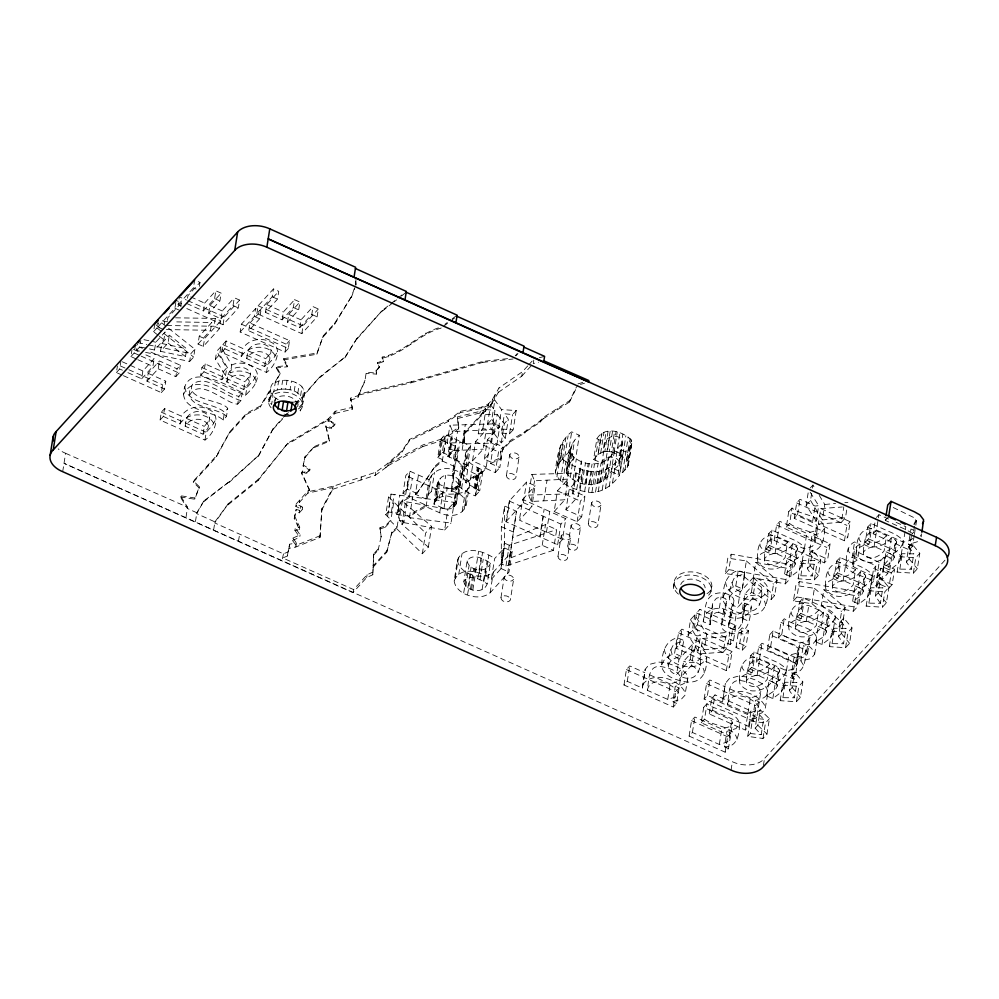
<?xml version="1.0" encoding="UTF-8"?>
<svg xmlns="http://www.w3.org/2000/svg" width="999" height="999" viewBox="0 0 999 999"><rect width="100%" height="100%" fill="white"/><g stroke="black" fill="none" stroke-linecap="round" stroke-linejoin="round"><path stroke-width="0.75" stroke-dasharray="5 3.75" d="M553.409 550.299L505.969 565.921L501.323 563.848L501.336 526.673L504.607 505.981L516.433 511.263L509.64 558.316L542.207 545.304L553.409 550.299L556.68 529.62L545.491 524.612L512.912 537.637M501.323 563.848L504.595 543.169L504.607 505.981M463.836 581.643C465.384 591.221 483.291 594.929 487.175 583.903L490.447 563.211C484.465 559.04 472.327 552.509 467.12 560.963L463.836 581.643C469.055 573.189 481.193 579.732 487.175 583.903M467.12 560.963C468.656 570.541 486.563 574.25 490.447 563.211M778.521 637.799L780.968 622.377L784.277 618.743C793.443 626.123 813.686 625.674 817.12 638.773L813.548 643.219L803.308 645.454L800.861 660.876L811.101 658.628L814.684 654.183C811.238 641.096 790.996 641.533 781.83 634.165L778.521 637.799L803.858 649.275L806.73 651.236L807.629 653.184L806.48 655.394L803.146 657.28L797.427 658.466L770.679 646.415L767.382 650.049L792.719 661.525L795.579 663.486L796.478 665.434L795.341 667.644L791.857 669.567L786.45 670.691L759.527 658.678L756.231 662.312L792.269 678.396L795.579 674.762L798.014 659.352L794.018 657.567L791.57 672.976L795.579 674.762M944.967 560.189L764.497 758.566A23.277 14.898 9 0 1 732.379 761.738L64.011 463.324L352.934 592.657L366.645 577.584L372.752 574.762L373.414 564.485M373.489 555.294L378.134 550.187L378.346 548.776L373.713 553.883L373.189 565.896L386.975 550.736L391.995 531.88L397.053 527.385L390.721 521.216L393.781 501.96M372.752 574.762L373.713 553.883M220.891 346.715L216.671 351.348L226.761 367.857L223.052 371.94L205.195 363.961L201.935 367.545L200.699 375.362L245.617 395.417C249.375 390.384 259.89 383.741 253.908 376.598C247.74 370.966 238.124 369.418 230.482 372.839L219.655 354.533L220.891 346.715L231.731 365.01L230.482 372.839M255.707 382.58C263.611 366.995 243.207 359.39 231.731 365.01M614.26 468.906C629.507 459.465 605.132 450.786 601.823 463.149L593.606 459.478L596.878 438.798C604.595 425.661 622.402 431.143 631.131 439.822L631.818 443.057L628.171 465.609L622.639 472.652L614.26 468.906L619.942 432.867M619.255 462.924L622.527 442.245C621.428 433.866 607.429 434.652 605.094 442.47L601.823 463.149M704.22 673.089C704.782 665.434 695.853 662.275 690.184 659.64L676.573 674.612C663.286 671.016 668.481 654.994 672.564 646.278C675.149 640.509 692.707 642.744 677.047 637.849C664.035 641.108 661.638 655.332 661.738 666.957C664.635 677.085 676.985 680.394 686.238 681.93C701.997 683.716 707.13 672.177 706.655 657.679C707.217 650.012 698.289 646.865 692.619 644.23L679.008 659.19L676.573 674.612M765.421 605.819C765.983 598.164 757.042 595.004 751.373 592.37L737.761 607.342C724.487 603.746 729.67 587.724 733.753 579.008C736.35 573.239 753.895 575.474 738.249 570.579C725.237 573.838 722.839 588.061 722.926 599.687C725.836 609.815 738.186 613.124 747.427 614.66C763.186 616.445 768.331 604.907 767.856 590.409C768.418 582.754 759.49 579.595 753.82 576.96L740.209 591.92L737.761 607.342M670.679 649.637L672.215 654.657L679.008 659.19M731.867 582.367L733.403 587.387L740.209 591.92M373.201 571.928L367.095 574.762L353.596 589.585L282.829 557.991L287.412 555.956L288.973 548.326L295.791 547.015L319.992 537.412L321.903 508.641L333.017 487.562L307.854 493.106L295.816 506.343L302.235 509.602L299.313 512.824L295.804 511.838L296.179 509.428L299.688 510.414L302.622 507.205L296.191 503.933L295.816 506.343M319.992 537.412L321.903 508.641M664.347 649C665.746 666.158 698.613 674.25 706.655 657.679M725.536 581.73C726.947 598.888 759.814 606.98 767.856 590.409M183.516 394.418C185.389 411.788 212.937 410.577 223.239 420.005L226.498 416.433L227.735 408.603C223.601 400.262 184.403 399.862 192.582 384.265C207.18 373.376 224.787 394.443 238.923 396.303L242.183 392.719C228.634 385.901 184.965 360.04 183.516 394.418C195.255 370.304 226.436 397.115 240.946 400.549L242.183 392.719M184.753 386.601C186.626 403.971 214.173 402.759 224.475 412.187L227.735 408.603M415.384 494.268L416.92 493.406L435.552 465.609L442.557 459.615L437.724 457.455L440.547 439.61L458.116 447.452L455.719 452.297L452.422 474.213L454.07 479.158L459.253 484.99L451.198 489.66C441.945 485.639 429.607 488.623 426.036 499.025L415.384 494.268L418.431 475M455.719 452.297C454.046 459.99 461.588 465.234 466.87 469.293A42.645 27.298 9 0 0 478.521 475.187L475.237 495.866A42.645 27.298 9 0 1 463.586 489.972L459.028 486.413L450.974 491.083L454.245 470.404M454.145 580.894C455.969 595.117 479.595 601.86 490.122 592.782L508.966 572.077L512.237 551.398L504.395 547.889L494.605 558.653L491.333 579.333C481.268 571.715 460.414 565.072 454.145 580.894L457.43 560.214C463.686 544.38 484.552 551.036 494.605 558.653M457.43 560.214C459.253 574.437 482.867 581.168 493.394 572.102L512.237 551.398M728.558 626.66L731.318 608.066L733.965 600.811L733.341 598.413C728.708 592.682 719.879 591.371 713.348 594.517C703.346 599.562 705.656 612.749 703.246 621.74L710.227 624.587L709.839 620.529L712.874 602.509L716.458 598.251L721.116 596.89L725.636 598.738L726.635 601.311L724.2 616.72L721.203 625.998C722.589 631.63 729.307 633.691 734.502 633.816C749.05 633.89 750.549 616.633 751.31 605.856L744.655 603.146C743.868 610.601 743.693 638.836 728.558 626.66L731.318 608.066M380.02 527.647L381.156 536.888L380.02 527.647L385.502 525.786L390.946 519.805L385.739 514.71L388.561 496.865L391.059 494.118L454.258 502.347L450.986 523.039L409.39 517.619L414.385 513.161L426.049 506.705L439.685 512.787A17.183 11.001 9 0 0 445.916 514.847C467.07 519.468 474.812 495.429 450.974 491.083M614.435 450.886L611.163 471.565C602.097 489.21 576.498 488.286 566.246 472.602C568.119 459.49 568.031 444.33 579.358 435.264L571.69 431.843C558.791 441.421 556.768 457.367 555.332 472.215C559.702 485.477 575.849 490.047 588.386 492.245C601.198 493.781 612.574 485.427 619.455 475.274L622.727 454.582L614.435 450.886C605.369 468.531 579.77 467.607 569.517 451.923L569.78 449.538M647.315 690.309C650.237 675.087 673.601 683.016 678.271 692.869L675.374 696.927L667.744 699.425L647.315 690.309C649.075 682.28 647.265 666.208 659.54 666.37C667.007 667.557 677.559 669.755 680.706 677.459L676.61 703.383L673.314 707.017L623.975 684.989L627.272 681.355L642.382 688.099L645.217 669.305L649.238 664.447L658.466 662.05L666.483 662.899L675.162 665.871L682.105 669.705L686.438 673.826L687.849 677.959L684.914 695.329L681.58 698.95L672.839 701.698L675.274 686.288C680.157 685.451 686.975 683.803 687.849 677.959M642.382 688.099L645.217 669.305M752.996 715.746L756.767 717.432L753.458 721.066L704.12 699.038L707.429 695.404L722.527 702.147L725.374 683.341L729.395 678.496L738.623 676.086L746.64 676.947L755.306 679.907L762.262 683.741L766.583 687.874L768.006 691.995L765.072 709.377L761.725 712.986L752.996 715.746L755.431 700.324C760.314 699.487 767.132 697.839 768.006 691.995M722.527 702.147L725.374 683.341M506.443 475.362C506.193 479.607 513.711 481.256 515.809 477.809L519.08 457.13C519.33 452.884 511.813 451.236 509.715 454.682L506.443 475.362C508.541 471.915 516.046 473.563 515.809 477.809M509.715 454.682C509.478 458.928 516.982 460.576 519.08 457.13M500.974 597.614C500.736 601.86 508.241 603.508 510.339 600.062L513.611 579.383C513.861 575.137 506.356 573.488 504.245 576.935L500.974 597.614C503.071 594.168 510.576 595.816 510.339 600.062M504.245 576.935C504.008 581.181 511.513 582.829 513.611 579.383M557.991 556.293C557.754 560.539 565.259 562.187 567.357 558.741L570.641 538.061C570.879 533.816 563.374 532.167 561.276 535.614L557.991 556.293C560.102 552.847 567.607 554.495 567.357 558.741M561.276 535.614C561.026 539.86 568.531 541.508 570.641 538.061M567.819 546.053C567.569 550.299 575.074 551.96 577.185 548.501L580.456 527.822C580.706 523.576 573.189 521.928 571.091 525.374L567.819 546.053C569.917 542.607 577.422 544.255 577.185 548.501M571.091 525.374C570.854 529.62 578.359 531.268 580.456 527.822M588.311 523.451C588.074 527.697 595.579 529.345 597.677 525.899L600.961 505.219C601.198 500.974 593.693 499.313 591.595 502.759L588.311 523.451C590.421 520.004 597.926 521.653 597.677 525.899M591.595 502.759C591.346 507.005 598.851 508.666 600.961 505.219M509.64 558.316L516.433 511.263M726.635 601.311L723.651 610.576C728.396 623.151 750.686 619.592 751.31 605.856M62.687 471.678L65.597 453.284A22.84 14.623 9 0 1 58.217 448.876M122.015 375.062L116.396 372.552L117.432 366.034M116.396 372.552L119.655 368.981L120.891 361.163M136.413 359.053L130.919 356.606L131.943 350.087M130.919 356.606L134.166 353.022L135.402 345.204L142.42 348.339M139.523 351.099L136.488 350.474L137.512 343.956M136.488 350.474L139.773 346.865L140.809 340.347M127.897 372.664L141.646 378.796L142.882 370.979L154.146 358.604L143.144 353.683M158.154 335.277L153.559 331.705L154.595 325.187M148.189 373.339L165.797 381.206L164.56 389.023L146.953 381.168L148.189 373.339L159.453 360.964L177.06 368.831L180.32 365.259L148.039 350.849M153.559 331.705L156.993 327.934L158.029 321.416M163.374 329.508L157.817 327.023L158.441 323.114M154.533 350.025L155.782 342.207L165.135 331.93L163.886 339.747L154.533 350.025L139.773 346.865M141.646 378.796L152.897 366.421L154.146 358.604M164.198 324.288L164.61 321.678L160.452 319.817M160.539 351.311L161.776 343.481L169.318 335.189L186.713 348.801L185.477 356.618L160.539 351.311L168.082 343.019L169.318 335.189M146.953 381.168L158.204 368.793L159.453 360.964M167.47 320.317L167.882 317.707L181.456 302.784L176.149 300.412M123.414 375.686L161.314 392.607L162.55 384.79L165.797 381.206M157.817 327.023L174.912 308.229L175.949 301.723M180.944 305.944L178.134 304.695L179.37 296.878L186.388 300M160.077 420.03L161.314 412.2L164.56 408.628L181.306 416.096C187.025 407.317 198.901 404.72 208.129 409.228C222.69 414.41 214.211 433.828 204.982 440.072L160.077 420.03L163.324 416.446L164.56 408.628M180.844 306.693L181.456 302.784M187.525 298.276L187.937 295.667L199.987 282.417L197.327 281.231M158.204 368.793L175.824 376.648L177.06 368.831M175.824 376.648L179.071 373.077L180.32 365.259M178.134 304.695L193.444 287.874L194.468 281.356M199.363 286.326L199.987 282.417M145.604 352.36L189.648 361.463L190.884 353.634L194.892 349.225L159.465 321.079M163.324 416.446L180.07 423.926L181.306 416.096M189.648 361.463L193.656 357.055L194.892 349.225M226.498 416.433C218.019 406.855 182.193 408.391 190.759 387.712M185.165 426.198L186.401 418.381C190.909 409.578 205.444 408.903 209.678 417.869L207.967 428.259L203.109 434.215L185.165 426.198C189.673 417.395 204.196 416.72 208.441 425.686M175.537 317.819L215.334 318.419L220.729 320.829L219.493 328.646L203.321 346.428L198.014 344.056L199.251 336.238L211.763 322.49L173.739 321.84M186.701 303.484L203.371 310.939L204.62 303.109L215.846 290.771L221.154 293.144L219.905 300.961L208.691 313.299L220.991 318.793L233.042 305.557L234.278 297.727L239.585 300.1L238.349 307.929L223.039 324.75L186.551 308.454M203.321 346.428L204.558 338.599L220.729 320.829M208.691 313.299L209.927 305.482L221.154 293.144M195.442 521.59L196.84 512.774L187.4 508.466L180.32 496.965L180.507 495.741L194.917 498.002L199.4 486.775L193.469 481.019L216.658 455.532L230.145 431.393L246.616 413.286L260.389 405.956L270.692 388.848A17.108 10.952 9 0 1 275.362 381.393L280.22 373.551L276.461 366.683L287.475 365.584L287.275 366.795L276.261 367.894L276.461 366.683M203.371 310.939L214.598 298.589L215.846 290.771M200.699 375.362L203.958 371.79L205.195 363.961M198.014 344.056L210.514 330.307L211.763 322.49M219.493 328.646L214.098 326.236L215.334 318.419M186.001 517.282L187.587 507.242L180.507 495.741M180.32 496.965L194.73 499.225L199.201 487.987L193.269 482.242L193.469 481.019M220.991 318.793L222.228 310.976L234.278 297.727M203.109 434.215L204.345 426.386L209.203 420.442L209.678 417.869M203.958 371.79L221.815 379.757L225.524 375.674L215.434 359.178L216.671 351.348M194.73 499.225L194.917 498.002M223.039 324.75L224.288 316.92L239.585 300.1M204.982 440.072L206.219 432.255L212.362 425.499L215.971 419.168M199.201 487.987L199.4 486.775M221.591 352.397L222.827 344.58L226.086 340.996L242.819 348.476C248.551 339.685 260.414 337.088 269.643 341.596C284.216 346.778 275.724 366.208 266.496 372.452L221.591 352.397L224.85 348.826L226.086 340.996M208.142 465.884L208.341 464.672M221.815 379.757L223.052 371.94M213.636 529.895L214.91 521.89L196.703 513.598L203.896 500.886L228.971 481.918L258.516 455.569L273.289 428.434L282.417 418.406M225.524 375.674L226.761 367.857M226.785 381.98L228.022 374.163C232.23 365.459 246.191 364.76 250.562 373.214L248.901 383.341L243.744 389.548L226.785 381.98C230.994 373.289 244.955 372.577 249.313 381.044M193.269 482.242L216.471 456.743L216.658 455.532M223.239 420.005L224.475 412.187M288.311 348.476L285.052 352.048L240.147 332.005L241.383 324.176L255.569 308.591L260.876 310.964L259.64 318.781L248.714 330.794L288.311 348.476L289.548 340.659L249.95 322.977L248.714 330.794M224.85 348.826L241.583 356.293L242.819 348.476M216.471 456.743L230.145 431.393M189.523 395.529C199.3 376.198 225.899 404.208 237.687 404.12L238.923 396.303M246.678 358.566L247.927 350.749C252.435 341.945 266.958 341.271 271.204 350.249L269.493 360.639L264.623 366.583L246.678 358.566C251.199 349.775 265.722 349.101 269.955 358.067M240.147 332.005L254.333 316.408L255.569 308.591M203.759 501.71L228.971 481.918M243.744 389.548L244.98 381.73L250.137 375.524L250.562 373.214M256.893 313.586L258.142 305.769L273.439 288.948L278.746 291.321L277.51 299.138L265.459 312.387L282.143 319.83L293.369 307.492L294.605 299.663L299.912 302.035L298.676 309.865L287.45 322.202L299.75 327.697L311.8 314.448L313.037 306.631L318.344 309.003L317.108 316.82L301.81 333.641L256.893 313.586L272.203 296.765L273.439 288.948M295.791 547.015L296.441 542.894L289.623 544.218L288.062 551.848L283.479 553.883L214.735 522.939L228.222 503.796L258.204 479.483L287.849 443.169L328.296 418.893L335.227 411.276L352.46 407.317L350.637 398.126L358.266 395.579L365.022 380.182M245.617 395.417L246.853 387.6L253.159 380.656L256.955 374.75M229.945 432.617L246.428 414.51L246.616 413.286M265.459 312.387L266.696 304.558L278.746 291.321M264.623 366.583L265.871 358.766L270.729 352.809L271.204 350.249M238.486 541.233L239.598 534.278M246.428 414.51L260.19 407.18L260.389 405.956M266.496 372.452L267.744 364.635L273.888 357.867L277.497 351.548M228.833 482.742L258.516 455.569M268.594 402.035L270.692 388.848M282.143 319.83L283.379 312.013L294.605 299.663M271.179 392.969L272.977 395.766L271.578 404.595L269.78 401.785L271.179 392.969L270.542 390.272L260.19 407.18M228.059 504.845L258.042 480.531L258.204 479.483M269.78 401.785L269.143 399.088L273.851 391.408L275.437 381.368M287.45 322.202L288.686 314.373L299.912 302.035M275.299 401.211L275.761 398.276L272.977 395.766M273.851 391.408L277.223 389.947L278.621 381.131C285.552 379.258 293.219 380.482 299.188 384.453C306.681 388.786 304.021 397.802 302.56 404.645M278.621 381.131L275.249 382.58L280.22 373.551M287.275 366.795L283.504 359.94L283.704 358.716L317.045 353.009L323.326 335.714L334.815 323.089L351.486 296.491L355.969 283.978L355.869 279.42M285.052 352.048L286.301 344.23L289.548 340.659M258.391 456.381L273.289 428.434M277.223 389.947L281.281 389.148L282.68 380.332M281.281 389.148L285.664 389.111L287.063 380.294M299.75 327.697L300.986 319.867L313.037 306.631M298.389 408.928C308.741 402.972 298.951 390.509 290.072 389.822L291.471 381.006M301.81 333.641L303.047 325.824L318.344 309.003M294.205 391.246L295.604 382.43M258.042 480.531L287.849 443.169M295.866 404.545L296.328 401.598L298.651 400.599L297.677 406.755M297.789 393.269L299.188 384.453M300.587 395.779L301.973 386.95M300.349 410.976L300.499 410.002M302.372 398.576L303.771 389.76M283.479 553.883L281.905 561.038M283.504 359.94L316.858 354.233L317.045 353.009M287.412 555.956L288.062 551.848M288.973 548.326L289.623 544.218M294.618 515.996L299.737 527.185L295.304 527.922L294.917 530.332L299.35 529.595L294.243 518.406L296.179 509.428M527.697 365.946L522.502 371.678L499.013 387.924L492.407 399.4L488.474 403.871L481.88 407.08L460.514 411.276L448.688 420.005L409.665 439.36L402.122 450.836L386.338 464.535L375.711 472.265L333.241 486.213L308.067 491.758L309.54 490.134L301.436 473.214L302.585 471.078L306.905 472.502L309.927 469.18L303.284 465.022L305.02 456.718L314.223 446.603L329.483 440.147L325.799 425.799L331.456 427.659L334.977 423.788L328.134 419.942L287.687 444.218M316.858 354.233L323.326 335.714M301.436 473.214L302.422 472.14L306.743 473.551L309.765 470.229L303.109 466.071L303.284 465.022M302.422 472.14L302.585 471.078M303.109 466.071L305.02 456.718M320.254 535.701L296.066 545.304L292.47 540.509L292.844 538.111L300.1 534.865L295.304 527.922M299.4 502.397L299.787 499.987M304.745 472.664L304.907 471.603M295.479 404.757L302.26 398.851L304.033 395.304L319.917 376.81L345.042 357.055L357.093 338.211L382.38 310.402L389.573 304.707M299.313 512.824L299.688 510.414M297.502 525.536L297.889 523.139M300.487 508.429L300.874 506.018M306.743 473.551L306.905 472.502M302.235 509.602L302.622 507.205M299.35 529.595L299.737 527.185M309.765 470.229L309.927 469.18M292.47 540.509L299.725 537.262L300.1 534.865M304.857 457.767L314.223 446.603M307.854 493.106L308.229 490.696M323.139 336.925L334.615 324.313L334.815 323.089M309.54 490.134L301.611 472.152M314.048 447.664L329.32 441.208L325.799 425.799M325.637 426.848L331.293 428.708L334.802 424.85L327.972 420.991L328.296 418.893M334.615 324.313L351.486 296.491M331.643 422.639L331.818 421.578M329.32 441.208L329.483 440.147M331.293 428.708L331.456 427.659M327.972 420.991L334.89 413.386L335.227 411.276M355.969 283.978L355.781 285.19L355.644 279.121M319.792 377.634L345.042 357.055M334.802 424.85L334.977 423.788M321.628 510.352L332.754 489.273L333.241 486.213M344.905 357.879L357.093 338.211M334.89 413.386L352.123 409.415L350.637 398.126M352.123 409.415L352.46 407.317M350.299 400.224L357.929 397.677L358.266 395.579M357.929 397.677L359.453 392.869M356.955 339.023L382.38 310.402M375.986 371.153L379.608 366.258L377.597 362.662L383.366 360.627L382.205 357.093C404.383 352.622 419.455 332.704 441.221 327.06L441.046 328.159C419.28 333.816 404.208 353.721 382.03 358.191L383.191 361.725L377.422 363.761L379.433 367.37L375.986 371.153L376.473 374.101L366.084 373.426M377.422 363.761L377.597 362.662M376.473 374.101L376.161 370.055M360.964 480.007L361.451 476.948M379.433 367.37L379.608 366.258M382.03 358.191L382.205 357.093M383.191 361.725L383.366 360.627M388.236 356.905L388.411 355.806M353.147 592.419L353.596 589.585M332.754 489.273L375.224 475.324L375.711 472.265M366.645 577.584L367.095 574.762M375.224 475.324L385.851 467.594L386.338 464.535M385.851 467.594L387.887 465.834L388.374 462.774M410.901 344.58L411.076 343.469M379.795 529.058L385.277 527.197L385.502 525.786M385.739 514.71L388.236 511.963L391.059 494.118M387.575 516.508L390.397 498.651M359.116 394.967L411.313 382.742L411.476 381.743L482.892 361.413L510.189 358.329M391.333 512.375L394.155 494.517M401.91 452.185L409.453 440.721L448.476 421.366L460.302 412.624L481.668 408.429L488.261 405.219L483.454 410.514L457.405 416.883L458.803 427.197L441.82 438.986L423.077 444.842L388.149 464.135L401.91 452.185L402.122 450.836M372.964 567.32L386.75 552.16L386.975 550.736M386.75 552.16L391.995 531.88M397.889 506.443L402.36 501.523L409.253 497.677L426.273 505.282L414.61 511.738L409.615 516.196L396.815 514.522L399.076 512.037L398.114 505.032L402.585 500.112L409.478 496.266L402.984 493.369L405.819 475.524L409.79 471.153L429.083 479.757L426.036 499.025M396.815 514.522L399.862 495.267M425.736 334.103L425.911 333.004M409.453 440.721L409.665 439.36M399.076 512.037L398.114 505.032M391.77 533.304L396.815 528.808L400.099 508.129M399.263 520.342L403.996 521.191L402.147 522.839L399.263 520.342L402.31 501.073L447.902 509.34L454.258 502.347M402.36 501.523L402.585 500.112M405.694 494.58L408.516 476.735M402.984 493.369L406.968 488.998L409.79 471.153M407.405 489.185L410.227 471.341M396.815 528.808L422.34 553.733L428.359 547.115L401.923 524.263L405.207 503.583M401.923 524.263L403.771 522.614L407.043 501.935M409.253 497.677L412.3 478.421M409.39 517.619L412.662 496.94M387.887 465.834L422.802 446.553L423.077 444.842M414.385 513.161L414.61 511.738M429.757 430.644L429.97 429.283M426.049 506.705L429.333 486.026M428.284 495.117L431.343 475.861C449.513 451.96 496.116 494.268 449.188 494.168A17.183 11.001 9 0 1 442.957 492.107L405.819 475.524M431.468 491.62L434.515 472.365M416.92 493.406L435.552 465.609M422.34 553.733L425.611 533.041L431.63 526.423L402.31 501.073M438.861 456.193L441.695 438.349M422.802 446.553L441.546 440.696L441.82 438.986M440.01 454.945L442.832 437.087M434.003 504.095C435.514 494.692 434.715 473.176 449.875 475.274C453.983 475.899 459.19 478.096 459.652 482.792L455.694 504.982L452.997 507.642A7.205 4.62 9 0 1 451.273 508.641L446.491 509.115A8.217 5.257 9 0 1 443.956 508.541L434.003 504.095C437.1 494.268 453.621 492.719 456.381 503.471L455.694 504.982M437.724 457.455L442.295 452.422L445.117 434.577L470.629 445.966L467.582 465.222C462.325 468.943 460.264 476.76 465.909 481.131L481.743 471.94L486.213 467.033L472.515 460.914L475.561 441.645L486.251 429.907L452.672 431.593L449.987 425.187L494.517 423.863L499.8 426.223L496.74 445.479L484.328 459.14L490.771 462.013L501.086 457.617L500.586 451.198L510.364 440.459L524.95 431.73L540.109 420.966L543.331 417.432L569.805 400.537L576.61 386.663M438.449 481.006L435.164 501.685L438.486 480.956M428.359 547.115L431.63 526.423M448.476 421.366L448.688 420.005M435.327 467.02L442.332 461.026L445.379 441.77M456.78 369.792L456.943 368.793M443.868 453.134L446.69 435.277M436.538 500.899L437.013 497.889L442.907 493.044L438.411 494.955L435.676 498.638L437.013 497.889M437.387 496.341L440.184 478.658M442.295 452.422L447.989 454.97L454.732 449.2L449.837 449.438L447.152 443.044L449.987 425.187M439.31 497.852L439.785 494.855M467.582 465.222L447.764 456.381L450.811 437.125M439.685 512.787L442.957 492.107M448.551 456.73L451.598 437.475M442.432 496.041L445.704 475.362M449.837 449.438L452.672 431.593M449.475 457.142L452.522 437.887M450.611 453.946L450.836 452.535M441.546 440.696L458.541 428.908L457.405 416.883M443.956 508.541L447.227 487.862L437.275 483.416M460.302 412.624L460.514 411.276M447.764 456.381L454.508 450.611L457.554 431.343M453.459 458.928L456.518 439.66M458.541 428.908L458.803 427.197M403.771 522.614L444.63 530.019L447.902 509.34M453.009 477.447L456.056 458.191M452.659 471.553L455.069 466.72L458.116 447.452M451.548 491.296L454.82 470.616M456.918 460.464L459.977 441.208M496.74 445.479L491.471 443.131L462.237 443.993L465.284 424.737M455.594 488.411L455.819 486.988M462.237 443.993L464.31 442.22L464.16 433.141L483.179 412.225L457.13 418.593M452.997 507.642L456.268 486.963L458.978 484.303M462.137 450.224L465.184 430.969M453.771 507.017L457.043 486.338M464.31 442.22L464.16 433.141M454.345 506.468L457.629 485.789M458.254 484.09L461.301 464.835M456.381 503.471L462.3 465.734M459.74 487.062L463.012 466.383M458.678 494.555L461.95 473.876M462.362 473.551L465.671 452.772L470.629 445.966M464.135 469.243L467.182 449.987M461.6 488.548L464.872 467.869M465.946 467.045L468.993 447.777M411.313 382.742L482.729 362.4L482.892 361.413M465.409 454.295C466.058 463.236 476.086 466.783 483.004 470.254L479.72 490.934L465.684 482.554L468.956 461.875M462.237 511.176L465.509 490.497M464.26 509.065L467.544 488.386M480.019 412.999L480.294 411.288M466.208 505.581L472.752 464.772M481.668 408.429L481.88 407.08M455.182 578.533L458.466 557.854M478.234 433.816L481.281 414.56L485.889 409.49L494.967 410.577L491.908 429.832L482.842 428.746L478.234 433.816L494.18 433.578L501.236 442.869L505.257 438.511L508.304 419.255L504.445 413.761L512.587 414.548L516.233 410.539L501.51 409.602L494.855 400.137L490.584 404.832L487.537 424.088L491.908 429.832M482.967 413.636L483.454 410.514M473.089 478.259L473.314 476.835M458.728 574.487L462 553.796M484.99 411.413L485.477 408.291M482.842 428.746L485.889 409.49M474.038 488.161L477.322 467.482M474.937 488.698L478.221 468.019M487.774 408.341L488.474 403.871M475.162 488.823L478.434 468.131M475.786 489.123L479.07 468.444M475.611 495.467L478.883 474.787M472.515 460.914L483.191 449.163L486.251 429.907M491.808 403.908L492.407 399.4L491.808 403.908L463.936 434.553M478.084 490.234L481.368 469.555M465.684 482.554L481.518 473.364L481.743 471.94M484.328 459.14L487.375 439.872L499.8 426.223M463.723 592.819L467.008 572.14M494.418 399.15L495.117 394.68M487.537 424.088L491.808 419.393L494.855 400.137M465.771 586.5L469.043 565.821M481.518 473.364L485.989 468.444L489.26 447.764M491.708 403.871L498.301 392.395L499.013 387.924M467.832 587.812L471.103 567.12M490.609 443.156L493.656 423.888M467.619 594.505L470.891 573.813M491.471 443.131L494.517 423.863M494.18 433.578L497.227 414.323L481.281 414.56M470.492 588.998L473.763 568.306M487.375 439.872L503.096 446.89L499.812 467.582L490.546 463.436L493.818 442.757M471.553 589.422L474.837 568.743M475.337 571.915L478.621 551.236M472.864 589.897L476.148 569.218M516.233 410.539L513.174 429.795L498.464 428.858L501.51 409.602M477.697 578.746L480.981 558.066M505.257 438.511L501.386 433.017L504.445 413.761M479.27 573.226L482.554 552.534M485.989 468.444L495.254 472.589L498.526 451.91L503.096 446.89M501.236 442.869L504.295 423.613L508.304 419.255M479.957 579.882L483.229 559.203M490.546 463.436L500.861 459.041L500.586 451.198M500.861 459.041L501.086 457.617M482.13 589.447L485.402 568.768M483.803 581.818L487.075 561.138M485.539 576.023L488.811 555.332M501.386 433.017L509.527 433.803L512.587 414.548M500.362 452.622L510.139 441.87L510.364 440.459M498.301 392.395L521.79 376.148L522.502 371.678M490.122 592.782L493.394 572.102M562.537 539.398L557.629 544.792L505.969 521.715L509.24 501.036L526.585 481.955L535.114 485.764L531.843 506.443L519.393 520.129L562.537 539.398L565.809 518.718L522.664 499.45L519.393 520.129M506.518 521.103L509.802 500.424M501.323 562.025L504.595 541.346M500.899 568.818L504.17 548.139M491.333 579.333L501.111 568.568L504.395 547.889M510.139 441.87L524.725 433.154L524.95 431.73M524.725 433.154L526.598 429.92M505.969 565.921L509.253 545.242L556.68 529.62M508.316 565.147L511.6 544.467M507.592 573.588L510.864 552.909M505.969 521.715L523.314 502.647L526.585 481.955M526.373 431.343L539.885 422.39L540.109 420.966M531.855 474.4L534.54 480.794L568.106 479.108L564.835 499.787L531.256 501.486L528.571 495.079L531.855 474.4L576.386 473.076L581.655 475.424L569.243 489.085L565.958 509.765L581.68 516.783L584.952 496.103L569.243 489.085M539.885 422.39L543.106 418.856L543.331 417.432M531.256 501.486L534.54 480.794M557.117 409.902L557.342 408.491M543.781 500.849L547.052 480.169M540.896 529.732L544.18 509.053M540.097 536.962L543.369 516.271M542.207 545.304L545.491 524.612M546.453 532.217L549.725 511.525M557.03 466.97L560.302 446.291M555.332 472.215L557.43 465.734L560.701 445.054M556.942 476.773L560.214 456.093L558.603 451.523M559.615 462.512L562.887 441.833M543.106 418.856L569.58 401.948L569.805 400.537M557.43 465.734L560.476 461.251L563.748 440.571M581.68 516.783L577.122 521.79L554.158 511.538L557.43 490.859L568.106 479.108M562.487 459.041L565.759 438.361M560.389 480.719L563.673 460.039L560.214 456.093M564.81 456.481L568.094 435.801M562.649 482.292L565.933 461.613M560.476 461.251L568.419 452.522L571.69 431.843M566.246 472.602L569.517 451.923M566.508 470.217L568.131 466.183L571.403 445.504M567.245 474.213L572.002 444.555M566.371 484.865L571.166 454.545M557.629 544.792L560.914 524.1L565.809 518.718M568.131 466.183L571.253 461.263L574.525 440.584M570.267 477.572L573.551 456.88M571.253 461.263L576.086 455.944L579.358 435.264M573.064 479.433L576.336 458.753M572.252 493.781L575.524 473.101M563.673 460.039L569.642 464.185L582.542 469.692L578.384 496.116L573.101 493.756L576.386 473.076M576.723 489.485L579.994 468.806M578.071 481.668L581.356 460.989M578.458 481.843L581.73 461.151M579.994 490.571L583.266 469.892M582.217 483.516L585.489 462.837M577.122 521.79L580.394 501.111L584.952 496.103M584.914 484.14L588.186 463.461M584.602 491.808L587.874 471.116L582.542 469.692M585.976 484.39L589.248 463.711M588.786 484.765L592.07 464.085M588.386 492.245L591.67 471.565C604.47 473.101 615.846 464.747 622.727 454.582M591.133 485.077L594.405 464.398M595.129 460.164L598.413 439.485M591.932 492.282L595.204 471.603M593.606 459.478L598.001 454.645L601.286 433.966M598.001 454.645L601.96 433.454M594.805 484.49L598.076 463.811M600.674 453.146L603.945 432.467M595.541 492.107L598.813 471.428M597.789 483.691L601.061 463.012M598.688 454.133L602.921 452.035L606.193 431.343M598.226 491.683L601.51 471.004M599.974 482.38L603.259 461.7M602.921 452.035L604.832 451.635L608.104 430.956M601.573 481.431L604.845 460.751M604.832 451.635L606.967 451.398L610.252 430.706M606.231 458.316L609.502 437.637M602.21 489.972L605.494 469.293M604.982 478.246L608.254 457.567M606.967 451.398L609.328 451.598L612.599 430.919M605.719 477.559L609.003 456.88M605.444 488.586L608.716 467.907M628.533 463.736L627.859 460.502L624.924 457.867L611.363 451.885L614.635 431.206M608.578 474.425L611.85 453.746M612.787 452.285L616.058 431.605M613.998 452.634L617.27 431.955M609.228 486.513L612.499 465.821M612.499 482.904L615.771 462.225M619.605 454.857L622.877 434.178M618.781 463.923L622.527 442.245M618.144 474.687L621.415 454.008M620.304 471.603L625.849 435.776M622.639 472.652L628.196 437.187M624.899 470.154L628.184 449.475M626.823 459.24L630.107 438.561M627.859 460.502L631.131 439.822M627.172 467.669L631.405 441.121M628.171 465.609L631.818 443.057M623.975 684.989L626.41 669.58L629.72 665.946L644.817 672.689M627.272 681.355L629.72 665.946M673.338 588.561L674.25 582.779M661.9 664.422C663.648 658.591 669.318 655.394 674.612 653.271L677.047 637.849M667.744 699.425L670.179 684.003L677.821 681.505L680.706 677.459M676.123 648.201L678.571 632.792L681.88 629.158L696.94 635.888L700.574 635.489L698.126 650.911L694.505 651.298L679.432 644.567L676.123 648.201L726.335 670.629L729.645 666.995L732.08 651.573L702.684 638.448L700.249 653.87L729.645 666.995M679.432 644.567L681.88 629.158M668.231 665.047C670.204 659.752 675.898 657.492 681.031 656.43L683.666 640.809M673.314 707.017L675.749 691.608L679.058 687.974L675.274 686.288M681.218 676.685L683.653 661.263L694.043 649.837L700.149 654.308C702.185 667.881 697.389 683.616 681.218 676.685L691.608 665.259L694.043 649.837M698.126 650.911L688.074 635.077L690.509 619.667L694.854 614.897L706.668 634.328L704.22 649.737L727.359 647.602L729.807 632.18L706.668 634.328M688.074 635.077L692.407 630.307L694.854 614.897M694.13 628.408L696.578 612.999L699.887 609.365L735.926 625.461L733.478 640.871L730.182 644.505L694.13 628.408L697.439 624.775L699.887 609.365M690.184 659.64L692.619 644.23M694.505 651.298L696.94 635.888M710.951 591.445L711.862 585.651M689.11 736.088L691.545 720.679L694.854 717.045L721.765 729.058L729.67 726.635L732.529 722.939L731.643 720.803L728.696 718.718L703.683 707.342L701.236 722.752L726.261 734.128L729.195 736.213L730.082 738.348L727.222 742.057L719.317 744.467L692.407 732.454L689.11 736.088L725.149 752.185L728.458 748.551L732.529 722.939M692.407 732.454L694.854 717.045M710.052 624.787L712.674 609.178L712.275 605.107M704.12 699.038L706.568 683.616L709.864 679.982L724.974 686.725M709.839 620.529C710.227 616.108 714.16 612.212 718.681 612.312L721.116 596.89M755.768 562.387L777.097 580.207L774.65 595.616L771.078 599.537L743.918 576.386L725.361 573.538L727.809 558.116L731.343 554.233L791.245 564.647L788.81 580.057L785.364 583.853L753.333 577.809L755.768 562.387L787.799 568.431L791.245 564.647M707.429 695.404L709.864 679.982M701.236 722.752L704.545 719.118L706.992 703.708C715.858 711.213 736.613 710.376 739.572 723.8C739.385 733.828 737.424 747.377 724.45 746.765L726.897 731.343L735.976 728.596L739.572 723.8M725.361 573.538L728.895 569.642L731.343 554.233M721.628 623.176L724.063 607.767M709.253 713.935L711.7 698.526L715.009 694.892L751.048 710.976L748.601 726.398L745.304 730.032L709.253 713.935L712.562 710.301L715.009 694.892M700.249 653.87L723.251 652.122L725.686 636.7L729.807 632.18M723.101 597.152C724.849 591.321 730.506 588.124 735.801 586.001L738.249 570.579M728.883 623.488L730.943 618.918L733.965 600.811M730.182 644.505L732.617 629.095L735.926 625.461M726.335 670.629L728.783 655.207L732.08 651.573M733.766 629.582L736.213 614.173C741.907 614.51 746.141 608.516 744.655 603.146M743.918 576.386L746.365 560.963L727.809 558.116M729.432 597.777C731.393 592.482 737.1 590.222 742.232 589.16L744.667 573.751M742.232 589.16L744.867 573.538M719.317 744.467L721.765 729.058M735.988 647.452L738.423 632.03L742.182 627.896L748.476 630.706L746.041 646.128L742.269 650.262L735.988 647.452L739.747 643.319L742.182 627.896M727.472 704.345C730.381 689.135 753.745 697.052 758.416 706.917L755.531 710.963L747.889 713.461L727.472 704.345C729.233 696.315 727.409 680.244 739.697 680.419C747.165 681.593 757.717 683.803 760.863 691.495L755.157 728.184L761.201 734.652L763.636 719.243L757.592 712.762L760.251 709.839L769.417 718.668L766.982 734.078L762.986 738.473L747.702 736.375L750.137 720.953L752.722 718.119L763.636 719.243M742.407 609.415L744.854 593.993L755.244 582.567L761.35 587.037C763.373 600.611 758.578 616.346 742.407 609.415L752.809 597.989L755.244 582.567M742.207 618.568L744.829 602.959M742.294 622.964L744.73 607.542M725.149 752.185L727.584 736.763L730.893 733.129L726.897 731.343M751.373 592.37L753.82 576.96M742.269 650.262L744.717 634.84L748.476 630.706M729.195 736.213L731.643 720.803M757.379 558.641C757.017 548.301 760.089 535.364 772.514 535.452L770.067 550.874C765.084 551.648 759.103 553.246 757.379 558.641L757.829 561.8C765.534 573.401 782.554 569.954 789.947 559.752L792.394 544.33L796.64 546.765L797.664 548.751L795.229 564.173L793.031 568.481L784.59 573.963L790.758 576.71L798.401 570.854L801.235 566.845L804.17 549.625L803.308 545.966L796.615 541.133L771.965 530.132L768.681 533.741L766.233 549.163L770.067 550.874M739.447 680.506C739.085 670.167 742.157 657.242 754.582 657.33L752.135 672.739C747.152 673.513 741.158 675.112 739.447 680.506L739.884 683.666C747.602 695.279 764.622 691.82 772.015 681.618L774.45 666.196L778.696 668.643L779.732 670.616L777.297 686.038L775.087 690.359L766.658 695.828L772.826 698.588L780.469 692.732L783.291 688.711L786.238 671.49L785.364 667.832L778.683 662.999L754.02 651.997L750.736 655.606L748.301 671.028L752.135 672.739M731.056 770.092L732.379 761.738M764.397 558.866C764.822 549.925 765.621 537.225 777.547 537.699L787.549 542.17L785.114 557.592C780.356 563.523 769.854 568.443 764.41 560.689L764.397 558.866L767.407 555.432L775.112 553.121L785.114 557.592M746.465 680.744C746.877 671.79 747.689 659.09 759.615 659.565L769.617 664.035L767.17 679.457C762.412 685.389 751.922 690.309 746.478 682.554L746.465 680.744L749.475 677.297L757.167 674.987L767.17 679.457M766.233 549.163L769.517 545.541L771.965 530.132M748.301 671.028L751.585 667.407L754.02 651.997M774.163 540.434L776.61 525.024L779.907 521.391L806.817 533.404L814.722 530.981L817.582 527.285L816.695 525.149L813.76 523.064L788.735 511.688L786.3 527.097L811.313 538.473L814.247 540.559L815.147 542.707L812.287 546.403L804.382 548.826L777.472 536.8L774.163 540.434L824.375 562.862L827.684 559.228L830.119 543.806L811.95 535.701L809.515 551.111L827.684 559.228M745.304 730.032L747.739 714.61L751.048 710.976M747.889 713.461L750.336 698.051L757.966 695.554L760.863 691.495M756.231 662.312L758.666 646.89L761.975 643.256L788.885 655.269L796.378 653.296L798.925 650.024L798.026 648.076L795.154 646.116L769.817 634.64L767.382 650.049M777.472 536.8L779.907 521.391M775.112 553.121L777.547 537.699M759.527 658.678L761.975 643.256M757.167 674.987L759.615 659.565M771.078 599.537L773.526 584.128L777.097 580.207M747.702 736.375L750.286 733.528L752.722 718.119M753.458 721.066L755.906 705.644L759.203 702.01L755.431 700.324M786.3 527.097L789.61 523.464L792.045 508.054C800.923 515.571 821.665 514.722 824.625 528.146C824.45 538.174 822.477 551.723 809.515 551.111M755.157 728.184L757.804 725.262L760.251 709.839M770.679 646.415L773.126 631.006L799.862 643.056L807.579 641.008L810.077 637.774L809.178 635.814L806.305 633.853L780.968 622.377M784.59 573.963L787.037 558.553L795.466 553.071L797.664 548.751M794.242 518.369L796.69 502.947L799.999 499.313L815.059 506.043L818.693 505.644L816.245 521.066L812.624 521.453L797.552 514.735L794.242 518.369L844.455 540.784L847.764 537.15L850.199 521.728L820.803 508.603L818.368 524.025L847.764 537.15M766.658 695.828L769.105 680.419L777.534 674.937L779.732 670.616M785.364 583.853L787.799 568.431M797.552 514.735L799.999 499.313M762.986 738.473L765.434 723.051L769.417 718.668M790.758 576.71L793.194 561.301L800.836 555.444L804.17 549.625M781.83 634.165L784.277 618.743M795.229 564.173L794.193 562.187L796.64 546.765M772.826 698.588L775.261 683.166L782.904 677.31L786.238 671.49M763.398 765.534L764.497 758.566M777.297 686.038L776.26 684.053L778.696 668.643M816.245 521.066L806.181 505.244L808.628 489.822M788.598 626.473C788.236 616.133 791.308 603.209 803.733 603.296L801.285 618.706C796.303 619.48 790.309 621.078 788.598 626.473L789.035 629.632C796.752 641.246 813.773 637.787 821.166 627.584L823.601 612.175L827.846 614.61L828.883 616.595L826.448 632.005L824.237 636.326L815.808 641.808L821.965 644.555L829.607 638.698L832.442 634.69L835.389 617.457L834.515 613.798L827.834 608.978L803.171 597.964L799.887 601.585L797.452 616.995L801.285 618.706M823.825 589.735L845.142 607.542L842.706 622.964L839.135 626.885L811.975 603.721L793.418 600.874L795.866 585.451L799.4 581.568L859.302 591.982L856.855 607.404L853.408 611.188L821.378 605.144L823.825 589.735L855.856 595.766L859.302 591.982M798.114 578.808L800.561 563.386L803.283 560.389L814.772 560.526L812.337 575.936L800.836 575.811L798.114 578.808L814.347 579.857L818.343 575.474L820.791 560.052L812.562 550.187L809.764 553.259L807.329 568.681L812.337 575.936M806.181 505.244L810.526 500.462L812.237 489.672M812.487 488.136L812.974 485.052L815.334 488.936M780.182 700.674L782.617 685.252L785.339 682.255L796.84 682.392L794.405 697.801L782.904 697.677L780.182 700.674L796.415 701.723L800.411 697.339L802.846 681.917L794.63 672.052L791.832 675.124L789.397 690.546L794.405 697.801M804.382 548.826L806.817 533.404M793.418 600.874L796.952 596.99L799.4 581.568M800.836 575.811L803.283 560.389M786.45 670.691L788.885 655.269M782.904 697.677L785.339 682.255M795.604 626.71C796.028 617.757 796.84 605.057 808.765 605.544L818.768 610.014L816.32 625.424C811.563 631.356 801.073 636.276 795.629 628.521L795.604 626.71L798.626 623.264L806.318 620.953L816.32 625.424M812.624 521.453L815.059 506.043M797.452 616.995L800.736 613.386L803.171 597.964M792.269 678.396L794.717 662.986L798.014 659.352M807.329 568.681L810.127 565.596L812.562 550.187M814.247 540.559L816.695 525.149M795.579 663.486L798.026 648.076M789.397 690.546L792.182 687.474L794.63 672.052M815.147 542.707L817.582 527.285M797.427 658.466L799.862 643.056M796.478 665.434L798.925 650.024M806.318 620.953L808.765 605.544M846.702 510.052L845.479 517.757L822.339 519.905L824.787 504.483L819.267 495.417M814.347 579.857L816.795 564.447L820.791 560.052M796.415 701.723L798.863 686.313L802.846 681.917M811.975 603.721L814.41 588.311L795.866 585.451M791.57 672.976C805.044 674.225 805.444 659.39 806.031 649.837L803.308 645.454M806.73 651.236L809.178 635.814M807.629 653.184L810.077 637.774M824.375 562.862L826.81 547.44L830.119 543.806M815.808 641.808L818.243 626.385L826.685 620.903L828.883 616.595M814.684 654.183L817.12 638.773M825.436 585.976C825.074 575.636 828.146 562.712 840.571 562.799L838.124 578.209C833.141 578.983 827.147 580.581 825.436 585.976L825.873 589.135C833.591 600.749 850.611 597.29 858.004 587.087L860.451 571.678L864.697 574.113L865.721 576.098L863.286 591.508L861.076 595.829L852.646 601.311L858.815 604.058L866.458 598.201L869.28 594.193L872.227 576.96L871.365 573.301L864.672 568.481L840.022 557.467L836.725 561.088L834.29 576.498L838.124 578.209M821.965 644.555L824.412 629.133L832.055 623.276L835.389 617.457M818.368 524.025L841.37 522.277L843.805 506.868M826.448 632.005L825.411 630.019L827.846 614.61M832.454 586.213C832.866 577.26 833.678 564.56 845.604 565.047L855.606 569.517L853.158 584.927C848.401 590.859 837.911 595.779 832.467 588.024L832.454 586.213L835.464 582.767L843.156 580.456L853.158 584.927M834.29 576.498L837.574 572.889L840.022 557.467M844.455 540.784L846.902 525.362L850.199 521.728M829.332 646.64L831.767 631.231L834.49 628.234L845.991 628.359L843.543 643.781L832.055 643.643L829.332 646.64L845.566 647.702L849.562 643.306L851.997 627.896L843.78 618.019L840.983 621.103L838.536 636.513L843.543 643.781M832.055 643.643L834.49 628.234M843.156 580.456L845.604 565.047M848.188 548.476L848.501 551.411C855.019 559.677 867.357 560.551 875.886 565.983L873.438 581.393C864.909 575.961 852.572 575.087 846.053 566.833C846.428 558.366 845.429 546.253 854.582 541.957L860.039 544.393L857.592 559.802L853.583 562.425L852.334 564.66L853.071 566.483L859.615 570.104L876.747 577.759L882.829 571.078L885.264 555.656L890.309 557.904L887.861 573.314L881.78 580.007L892.132 584.627L894.58 569.218L884.215 564.597L881.78 580.007M839.135 626.885L841.57 611.463L845.142 607.542M845.753 563.898L847.452 560.926L852.147 557.367L854.582 541.957M838.536 636.513L841.333 633.441L843.78 618.019M852.334 564.66C854.532 558.054 851.722 547.24 860.039 544.393M853.071 566.483L855.506 551.061L854.782 549.25M856.393 551.96C856.031 541.62 859.103 528.683 871.515 528.771L869.08 544.193C864.085 544.967 858.104 546.565 856.393 551.96L856.83 555.119C864.535 566.72 881.568 563.274 888.948 553.071L891.395 537.649L895.641 540.097L896.677 542.07L894.23 557.492L892.032 561.813L883.603 567.282L889.759 570.042L897.402 564.173L900.236 560.164L903.183 542.944L902.309 539.285L895.616 534.453L870.966 523.451L867.681 527.06L865.234 542.482L869.08 544.193M852.646 601.311L855.094 585.889L863.523 580.407L865.721 576.098M845.566 647.702L848.014 632.28L851.997 627.896M853.408 611.188L855.856 595.766M863.398 552.185C863.823 543.244 864.635 530.544 876.548 531.018L886.55 535.489L884.115 550.911C879.357 556.843 868.855 561.763 863.411 554.008L863.398 552.185L866.42 548.751L874.113 546.441L884.115 550.911M865.234 542.482L868.531 538.861L870.966 523.451M858.815 604.058L861.25 588.636L868.893 582.779L872.227 576.96M863.286 591.508L862.249 589.522L864.697 574.113M914.222 535.427L912.512 546.216L909.215 549.85L873.163 533.766L875.611 518.344M873.163 533.766L876.473 530.132L878.183 519.33M878.421 517.794L878.92 514.71L888.835 519.13M874.113 546.441L876.548 531.018M866.17 606.143L868.606 590.734L871.34 587.737L882.829 587.862L880.394 603.284L868.893 603.146L866.17 606.143L882.404 607.205L886.4 602.809L891.27 572.852L894.58 569.218M891.27 572.852L880.918 568.231L878.471 583.641L876.235 586.101L871.203 583.853L873.65 568.431L875.886 565.983M868.893 603.146L871.34 587.737M914.472 526.173L913.261 533.878L905.818 529.582L885.301 520.417L885.788 517.345M876.747 577.759L879.182 562.35L885.264 555.656M876.235 586.101L878.683 570.679L880.918 568.231M880.394 603.284L875.386 596.016L877.821 580.606L880.619 577.522L888.835 587.4L884.852 591.783L882.404 607.205M875.386 596.016L878.183 592.944L880.619 577.522M883.603 567.282L886.038 551.873L894.467 546.391L896.677 542.07M889.759 570.042L892.207 554.62L899.849 548.763L903.183 542.944M894.23 557.492L893.193 555.506L895.641 540.097M897.114 572.127L899.562 556.705L902.284 553.708L913.785 553.846L911.338 569.255L899.837 569.13L897.114 572.127L913.361 573.176L917.344 568.793L919.792 553.371L911.575 543.506L908.778 546.578L906.33 562L911.338 569.255M876.473 530.132L903.383 542.145L905.094 531.356M905.344 529.807L905.831 526.723L894.492 521.665M899.837 569.13L902.284 553.708M912.512 546.216L908.516 544.43L910.951 529.02L914.959 530.806L912.474 533.528M909.215 549.85L911.65 534.44M906.33 562L909.127 558.916L911.575 543.506M914.722 524.637L915.696 518.469L891.845 506.843M914.397 534.477L915.608 526.773M915.858 525.224L916.595 520.604L915.696 518.469M913.361 573.176L915.796 557.767L919.792 553.371M921.677 533.791L921.19 536.875L919.28 531.905M304.458 392.657L304.158 394.48L319.917 376.81M806.031 649.837C805.743 655.756 798.701 657.105 794.018 657.567M703.246 621.74C703.533 608.179 723.164 603.633 730.906 613.836L731.53 616.221M378.134 550.187L381.368 535.476M294.243 518.406L295.804 511.838M351.286 297.702L354.782 287.974M631.443 444.917L625.911 451.96L617.532 448.226L622.065 443.244M569.58 401.948L577.747 385.314M824.625 528.146L821.028 532.954L811.95 535.701M916.595 520.604L913.723 524.3M700.736 656.867C698.189 663.673 689.36 663.573 683.653 661.263M761.925 589.597C759.39 596.403 750.561 596.303 744.854 593.993M429.083 479.757L431.343 475.861M196.84 512.774L203.896 500.886M642.782 684.715C652.434 670.267 680.094 679.12 685.401 693.368M722.926 698.763C732.592 684.303 760.251 693.169 765.559 707.417M214.91 521.89L228.222 503.796M302.759 403.309L297.252 409.415M161.314 392.607L164.56 389.023M215.434 359.178L219.655 354.533M249.95 322.977L260.876 310.964M180.07 423.926C187.075 411.138 212.25 411.725 214.735 426.985M241.583 356.293C248.589 343.506 273.776 344.093 276.248 359.365M237.687 404.12L240.946 400.549M283.429 417.295L288.511 411.725M295.604 403.933L298.651 400.599M273.152 429.258L285.339 415.896M286.351 414.785L288.374 412.55M296.191 503.933L309.702 489.085M515.197 355.831L517.157 353.671M516.008 355.744L517.969 353.596M440.547 439.61L445.117 434.577M528.746 364.81L533.953 359.091L533.241 363.561L538.561 362.187M399.288 510.626L397.028 513.111L388.236 511.963M521.79 376.148L532.205 364.697M385.277 527.197L390.721 521.216M509.527 433.803L513.174 429.795M478.521 475.187L483.004 470.254M495.254 472.589L499.812 467.582M475.237 495.866L479.72 490.934M444.63 530.019L450.986 523.039M522.664 499.45L535.114 485.764M554.158 511.538L564.835 499.787M565.958 509.765L578.384 496.116M788.735 511.688L792.045 508.054M810.364 487.912L812.974 485.052M712.674 609.178L705.681 606.331M681.031 656.43L674.612 653.271M723.251 652.122L727.359 647.602M841.37 522.277L845.479 517.757M703.683 707.342L706.992 703.708M769.817 634.64L773.126 631.006M876.435 517.432L878.92 514.71M885.301 520.417L888.611 516.783M884.215 564.597L890.309 557.904M871.203 583.853L873.438 581.393M892.132 584.627L888.835 588.261L878.471 583.641M792.394 544.33C785.002 554.532 767.981 557.991 760.264 546.378L759.827 543.219M891.395 537.649C884.003 547.852 866.982 551.311 859.265 539.697L858.828 536.538M860.451 571.678C853.059 581.88 836.038 585.327 828.321 573.713L827.884 570.566M823.601 612.175C816.22 622.377 799.188 625.824 791.483 614.21L791.046 611.063M774.45 666.196C767.07 676.398 750.037 679.857 742.332 668.244L741.895 665.084M787.549 542.17C782.791 548.101 772.289 553.021 766.857 545.267L766.832 543.456M886.55 535.489C881.792 541.421 871.303 546.341 865.858 538.586L865.846 536.775M855.606 569.517C850.848 575.449 840.346 580.369 834.914 572.614L834.889 570.791M818.768 610.014C814.01 615.946 803.508 620.866 798.064 613.111L798.051 611.288M769.617 664.035C764.859 669.967 754.357 674.899 748.913 667.132L748.9 665.322M464.535 440.809L462.462 442.582L447.152 443.044M912.836 538.486L909.09 540.734L903.383 542.145M390.771 303.758L396.753 299.013M397.952 298.064L403.933 293.319M382.255 311.213L393.032 302.685M394.23 301.735L396.628 299.837M401.411 296.041L406.206 292.245M444.88 324.313L447.327 322.49M452.222 318.831L457.105 315.16M443.494 326.336L449.6 321.765M450.824 320.841L454.495 318.094M417.145 491.995L415.609 492.857L406.968 488.998M917.594 541.683L908.516 544.43M577.971 383.891L583.391 382.205M580.456 384.465L584.515 383.204M539.273 357.717L544.592 356.356M411.476 381.743L359.278 393.968L364.847 381.281L366.258 372.327L376.648 373.002M292.282 402.397L296.328 401.598M482.729 362.4L513.074 358.978M824.787 504.483L835.589 503.484M844.842 502.622L847.926 502.335M820.803 508.603L842.269 506.98M702.684 638.448L725.686 636.7M454.508 450.611L483.191 449.163M528.571 495.079L573.101 493.756M166.646 325.524L214.098 326.236M164.61 321.678L167.645 321.728M166.408 329.558L210.514 330.307M899.562 556.705L915.796 557.767M800.561 563.386L816.795 564.447M868.606 590.734L884.852 591.783M831.767 631.231L848.014 632.28M782.617 685.252L798.863 686.313M750.286 733.528L761.201 734.652M587.874 471.116L591.67 471.565M750.137 720.953L765.434 723.051M609.328 451.598L611.363 451.885M285.664 389.111L290.072 389.822M728.895 569.642L788.81 580.057M796.952 596.99L856.855 607.404M137.725 342.657L146.841 344.543M148.351 344.855L190.884 353.634M161.776 343.481L186.713 348.801M143.968 339.672L149.875 340.946M151.349 341.258L155.782 342.207M736.213 614.173L733.703 613.486L731.006 611.238M718.681 612.312L723.201 614.16L724.2 616.72M65.597 453.284L187.587 507.242M867.681 527.06L871.515 528.771M796.69 502.947L846.902 525.362M868.531 538.861L893.181 549.875C896.615 551.448 901.086 553.946 900.736 558.354M888.948 553.071L893.193 555.506M886.038 551.873L892.207 554.62M879.182 562.35L855.506 551.061M789.61 523.464C798.476 530.981 819.217 530.132 822.189 543.556M596.878 438.798L605.094 442.47M272.203 296.765L277.51 299.138M311.8 314.448L317.108 316.82M293.369 307.492L298.676 309.865M852.147 557.367L857.592 559.802M882.829 571.078L887.861 573.314M776.61 525.024L826.81 547.44M873.65 568.431L878.683 570.679M266.696 304.558L283.379 312.013M288.686 314.373L300.986 319.867M836.725 561.088L840.571 562.799M258.142 305.769L303.047 325.824M768.681 533.741L772.514 535.452M568.419 452.522L576.086 455.944M611.163 471.565L619.455 475.274M837.574 572.889L862.224 583.891C865.671 585.476 870.129 587.961 869.792 592.382M193.444 287.874L196.091 289.061M233.042 305.557L238.349 307.929M769.517 545.541L794.18 556.555C797.614 558.129 802.085 560.626 801.735 565.034M214.598 298.589L219.905 300.961M254.333 316.408L259.64 318.781M858.004 587.087L862.249 589.522M855.094 585.889L861.25 588.636M789.947 559.752L794.193 562.187M787.037 558.553L793.194 561.301M190.722 296.903L204.62 303.109M209.927 305.482L222.228 310.976M241.383 324.176L286.301 344.23M187.8 300.637L224.288 316.92M475.561 441.645L498.526 451.91M174.912 308.229L180.22 310.602M247.927 350.749L265.871 358.766M557.43 490.859L580.394 501.111M799.887 601.585L803.733 603.296M222.827 344.58L267.744 364.635M199.251 336.238L204.558 338.599M800.736 613.386L825.386 624.387C828.833 625.973 833.291 628.458 832.954 632.879M735.801 586.001L742.419 588.948M818.243 626.385L824.412 629.133M442.332 461.026L455.069 466.72M523.314 502.647L531.843 506.443M228.022 374.163L244.98 381.73M509.24 501.036L560.914 524.1M201.935 367.545L246.853 387.6M742.382 618.369L748.863 621.266M133.529 349.4L141.771 353.072M134.166 353.022L139.785 355.532M141.184 356.156L179.071 373.077M137.787 359.665L152.897 366.421M696.578 612.999L732.617 629.095M738.423 632.03L744.717 634.84M501.336 526.673L513.161 531.943M122.265 361.775L142.882 370.979M758.666 646.89L794.717 662.986M120.442 365.984L127.46 369.118M128.871 369.742L162.55 384.79M739.747 643.319L746.041 646.128M697.439 624.775L733.478 640.871M119.655 368.981L122.402 370.204M504.595 543.169L509.253 545.242M750.736 655.606L754.582 657.33M678.571 632.792L728.783 655.207M751.585 667.407L776.235 678.421C779.682 680.007 784.14 682.492 783.803 686.9M186.401 418.381L204.345 426.386M772.015 681.618L776.26 684.053M769.105 680.419L775.261 683.166M161.314 412.2L206.219 432.255M501.111 568.568L508.966 572.077M729.907 688.935L750.336 698.051M706.568 683.616L755.906 705.644M711.7 698.526L747.739 714.61M649.762 674.887L670.179 684.003M626.41 669.58L675.749 691.608M712.562 710.301L748.601 726.398M672.839 701.698L676.61 703.383M704.545 719.118C713.423 726.635 734.165 725.786 737.125 739.21M691.545 720.679L727.584 736.763M724.45 746.765L728.458 748.551M275.761 398.276L278.147 399.625M752.809 597.989L758.903 602.447L759.49 605.007M691.608 665.259L697.714 669.717L698.289 672.277M822.327 628.109L825.411 630.019M155.944 324.775L162.837 330.132M159.303 336.176L163.886 339.747M168.082 343.019L185.477 356.618M156.993 327.934L193.656 357.055M821.378 605.144L842.706 622.964M753.333 577.809L774.65 595.616M814.41 588.311L841.57 611.463M746.365 560.963L773.526 584.128M757.804 725.262L766.982 734.078M388.561 496.865L425.611 533.041M800.861 660.876L803.596 665.259M909.127 558.916L917.344 568.793M878.183 592.944L886.4 602.809M810.127 565.596L818.343 575.474M841.333 633.441L849.562 643.306M792.182 687.474L800.411 697.339M490.584 404.832L494.967 410.577M497.227 414.323L504.295 423.613M292.844 538.111L296.441 542.894M491.808 419.393L498.464 428.858M294.917 530.332L299.725 537.262M908.778 546.578L913.785 553.846M877.821 580.606L882.829 587.862M809.764 553.259L814.772 560.526M840.983 621.103L845.991 628.359M791.832 675.124L796.84 682.392M810.177 492.257L818.693 505.644M690.509 619.667L700.574 635.489M810.526 500.462L822.339 519.905M692.407 630.307L704.22 649.737M283.704 358.716L287.475 365.584M276.261 367.894L280.032 374.762M274.176 402.472A11.501 7.355 9 0 1 285.302 395.904A11.501 7.355 9 0 1 296.99 404.208M271.079 407.754A17.108 10.952 9 0 1 275.1 393.681A17.108 10.952 9 0 1 297.652 396.69A17.108 10.952 9 0 1 298.863 411.451M288.948 414.473A17.108 10.952 9 0 1 281.593 413.698M677.01 589.098A18.944 12.125 9 0 1 681.892 573.351A18.944 12.125 9 0 1 707.167 577.434A18.944 12.125 9 0 1 706.68 593.893M678.458 594.155A18.944 12.125 9 0 1 679.707 577.26A18.944 12.125 9 0 1 705.918 580.007A18.944 12.125 9 0 1 706.181 597.052M680.756 584.54A12.425 7.955 9 0 1 693.656 579.295A12.425 7.955 9 0 1 705.169 587.824M447.227 487.862A8.217 5.257 9 0 0 449.762 488.436L454.545 487.949A7.205 4.62 9 0 0 456.268 486.963"/><path stroke-width="1.5" d="M50.137 455.382L53.047 437M354.021 277.31L268.182 238.886L936.55 537.3L935.226 545.654A23.427 14.997 9 0 1 944.692 567.395L763.174 766.92A23.277 14.898 9 0 1 731.056 770.092L62.687 471.678A22.84 14.623 9 0 1 53.222 449.937L56.131 431.556L237.65 232.018A23.501 15.047 9 0 1 269.78 228.846L355.619 267.27L354.021 277.31L522.927 353.022L524.013 346.129L456.93 316.271M53.222 449.937L234.74 250.399L237.65 232.018M935.226 545.654L266.858 247.228L269.78 228.846M274.6 405.619L275.062 402.684M277.947 409.115L279.121 401.773M286.501 411.251L287.899 402.435L292.282 402.397L290.884 411.213M295.167 408.953L295.629 406.006M404.932 300.237L406.331 291.421L355.419 268.494M455.844 323.164L457.105 315.16L406.206 292.245M543.893 360.826L588.811 380.519L588.586 381.943L543.668 362.25L544.592 356.356L523.863 347.115M886.038 515.796L887.736 505.007L891.046 501.373L914.447 511.813L919.892 514.885L923.588 519.817L921.915 532.255M888.611 516.783L891.046 501.373M922.489 523.613L923.625 521.466M133.779 346.99L135.402 345.204M137.725 342.657L139.373 340.846M154.808 323.888L158.242 320.105M164.086 313.674L169.118 308.154M173.139 303.733L176.149 300.412M180.394 295.754L194.68 280.057M287.899 402.435L283.491 401.723L282.093 410.539L285.027 411.014M524.313 353.634L543.668 362.25M889.984 517.407L895.491 519.855M900.998 522.315L905.119 524.163M234.74 250.399A23.501 15.047 9 0 1 266.858 247.228M53.109 441.071A22.84 14.623 9 0 1 56.131 431.556M936.55 537.3A23.427 14.997 9 0 1 947.364 557.342M295.604 407.817A11.501 7.355 9 0 1 284.365 410.601A11.501 7.355 9 0 1 274.638 404.42M703.933 591.77A12.425 7.955 9 0 1 692.057 595.129A12.425 7.955 9 0 1 681.181 588.711M276.885 413.174A11.501 7.355 9 0 0 295.854 411.301A11.501 7.355 9 0 0 281.531 401.123A11.501 7.355 9 0 0 276.885 413.174M683.915 597.677A12.425 7.955 9 0 0 704.145 595.079A12.425 7.955 9 0 0 688.061 584.452A12.425 7.955 9 0 0 683.915 597.677"/></g></svg>
